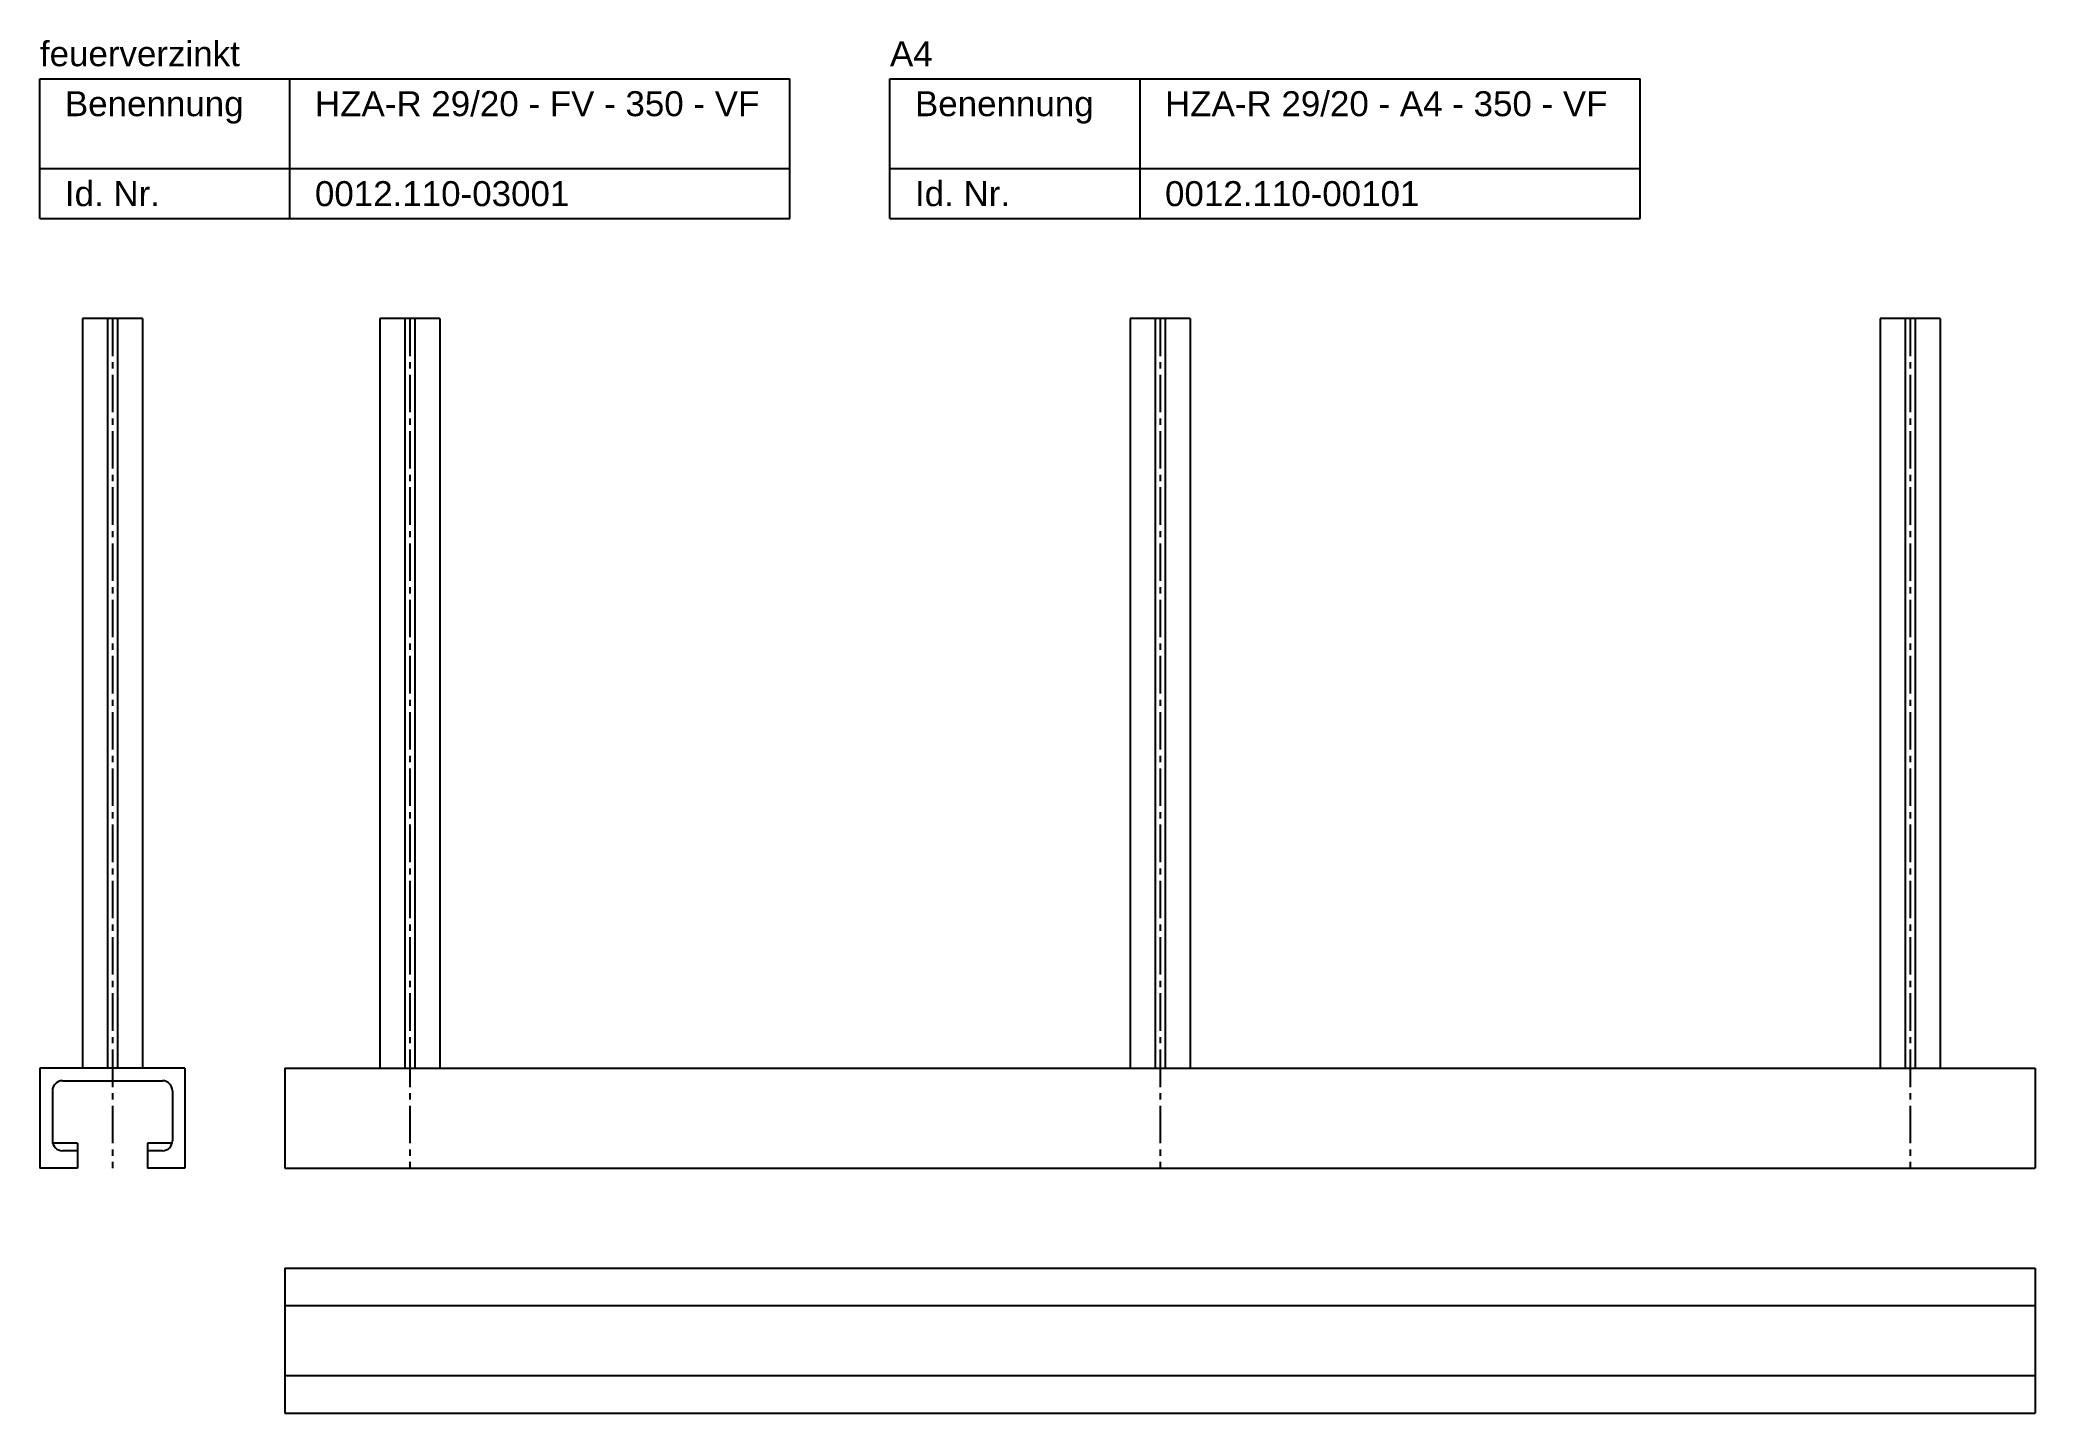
# Model space of a CAD drawing. Header units: millimetres. Extents: x -218 to 181, y 1592 to 1867.
import ezdxf

# ---------------------------------------------------------------- set-up
doc = ezdxf.new("R2010")
doc.units = ezdxf.units.MM
doc.header["$LTSCALE"] = 10
doc.linetypes.add('MITTE2', pattern=[1.125, 0.75, -0.125, 0.125, -0.125])
doc.layers.add('HALFEN', color=2, linetype='CONTINUOUS')
doc.styles.add('ARIAL50', font='ARIAL.TTF', dxfattribs={"height": 5})

msp = doc.modelspace()

# ---------------------------------------------------------------- linework, layer by layer
at = {"layer": 'HALFEN'}
for p, q in [((-217.75, 1859.25), (-67.75, 1859.25)), ((-217.75, 1831.25), (-217.75, 1859.25)), ((-167.75, 1831.25), (-167.75, 1859.25)), ((-67.75, 1831.25), (-67.75, 1859.25)), ((-47.75, 1859.25), (102.25, 1859.25)), ((-47.75, 1831.25), (-47.75, 1859.25)), ((2.25, 1831.25), (2.25, 1859.25)), ((102.25, 1831.25), (102.25, 1859.25)), ((-217.75, 1841.25), (-67.75, 1841.25)), ((-47.75, 1841.25), (102.25, 1841.25)), ((-217.75, 1831.25), (-67.75, 1831.25)), ((-47.75, 1831.25), (102.25, 1831.25)), ((-209.25, 1811.25), (-209.25, 1661.25)), ((-197.25, 1811.25), (-209.25, 1811.25)), ((-197.25, 1811.25), (-197.25, 1661.25)), ((-149.75, 1811.25), (-149.75, 1661.25)), ((-137.75, 1811.25), (-149.75, 1811.25)), ((-137.75, 1811.25), (-137.75, 1661.25)), ((0.25, 1811.25), (0.25, 1661.25)), ((12.25, 1811.25), (0.25, 1811.25)), ((12.25, 1811.25), (12.25, 1661.25)), ((150.25, 1811.25), (150.25, 1661.25)), ((162.25, 1811.25), (150.25, 1811.25)), ((162.25, 1811.25), (162.25, 1661.25)), ((-188.75, 1661.25), (-217.75, 1661.25)), ((-217.75, 1661.25), (-217.75, 1641.25)), ((-188.75, 1661.25), (-188.75, 1641.25)), ((-168.75, 1661.25), (181.25, 1661.25)), ((-168.75, 1661.25), (-168.75, 1641.25)), ((181.25, 1661.25), (181.25, 1641.25)), ((-215.25, 1656.75), (-215.25, 1646.75)), ((-213.25, 1658.75), (-193.25, 1658.75)), ((-191.25, 1656.75), (-191.25, 1646.75)), ((-210.25, 1646.25), (-215.19, 1646.25)), ((-210.25, 1644.75), (-213.25, 1644.75)), ((-210.25, 1646.25), (-210.25, 1641.25)), ((-196.25, 1646.25), (-196.25, 1641.25)), ((-191.31, 1646.25), (-196.25, 1646.25)), ((-193.25, 1644.75), (-196.25, 1644.75)), ((-210.25, 1641.25), (-217.75, 1641.25)), ((-188.75, 1641.25), (-196.25, 1641.25)), ((-168.75, 1641.25), (181.25, 1641.25)), ((-168.75, 1621.25), (181.25, 1621.25)), ((-168.75, 1621.25), (-168.75, 1592.25)), ((181.25, 1621.25), (181.25, 1592.25)), ((-168.75, 1613.75), (181.25, 1613.75)), ((-168.75, 1599.75), (181.25, 1599.75)), ((-168.75, 1592.25), (181.25, 1592.25))]:
    msp.add_line(p, q, dxfattribs=at)
at = {"layer": 'HALFEN', "color": 1}
for p, q in [((-204.25, 1811.25), (-204.25, 1661.25)), ((-202.25, 1811.25), (-202.25, 1661.25)), ((-144.75, 1811.25), (-144.75, 1661.25)), ((-142.75, 1811.25), (-142.75, 1661.25)), ((5.25, 1811.25), (5.25, 1661.25)), ((7.25, 1811.25), (7.25, 1661.25)), ((155.25, 1811.25), (155.25, 1661.25)), ((157.25, 1811.25), (157.25, 1661.25))]:
    msp.add_line(p, q, dxfattribs=at)
at = {"layer": 'HALFEN', "color": 1, "linetype": 'MITTE2'}
for p, q in [((-203.25, 1811.25), (-203.25, 1641.25)), ((-143.75, 1811.25), (-143.75, 1641.25)), ((6.25, 1811.25), (6.25, 1641.25)), ((156.25, 1811.25), (156.25, 1641.25))]:
    msp.add_line(p, q, dxfattribs=at)
at = {"layer": 'HALFEN'}
for centre, start, end in [((-213.25, 1656.75), 90, 180), ((-193.25, 1656.75), 0, 90), ((-213.25, 1646.75), 180, 270), ((-193.25, 1646.75), 270, 0)]:
    msp.add_arc(centre, 2, start, end, dxfattribs=at)

# ---------------------------------------------------------------- texts
at = {"layer": 'HALFEN', "style": 'ARIAL50'}
for s, p in [('feuerverzinkt', (-217.75, 1861.75)), ('A4', (-47.75, 1861.75)), ('Benennung', (-212.75, 1851.75)), ('HZA-R 29/20 - FV - 350 - VF', (-162.75, 1851.75)), ('Benennung', (-42.75, 1851.75)), ('HZA-R 29/20 - A4 - 350 - VF', (7.25, 1851.75)), ('Id. Nr.', (-212.75, 1833.75)), ('0012.110-03001', (-162.75, 1833.75)), ('Id. Nr.', (-42.75, 1833.75)), ('0012.110-00101', (7.25, 1833.75))]:
    msp.add_text(s, height=5, dxfattribs=at).set_placement(p)

doc.saveas('drawing.dxf')
